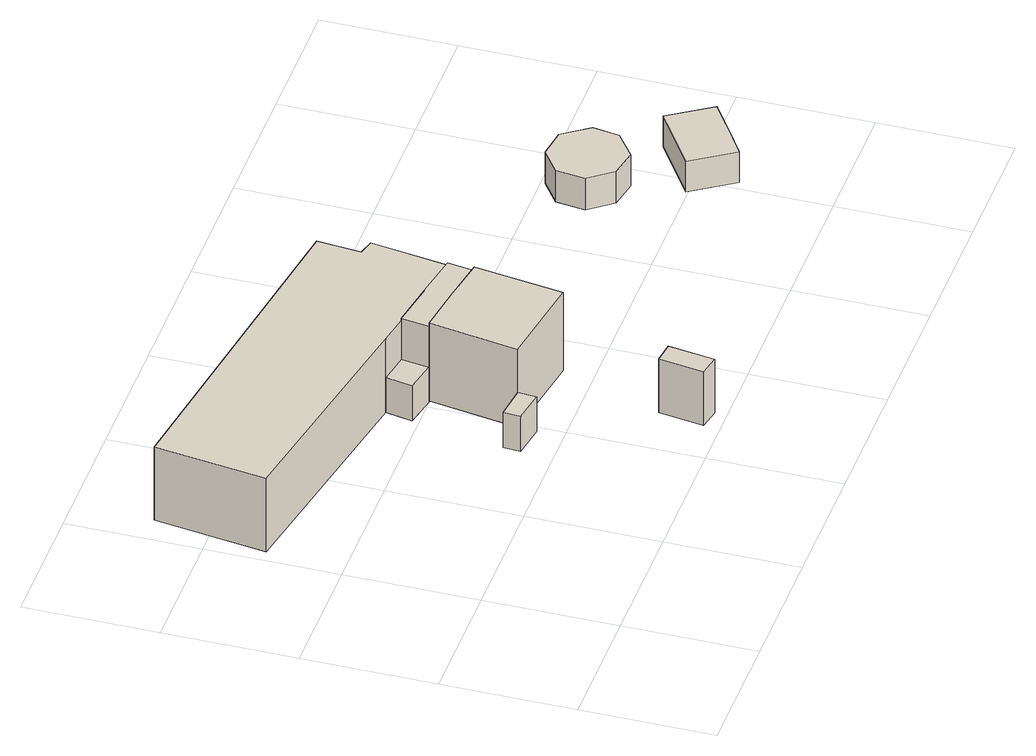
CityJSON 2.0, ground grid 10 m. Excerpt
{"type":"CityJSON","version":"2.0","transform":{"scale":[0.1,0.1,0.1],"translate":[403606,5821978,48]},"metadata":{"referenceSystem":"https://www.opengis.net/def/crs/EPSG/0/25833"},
"CityObjects":{
"building1":{"type":"Building","attributes":{"Gemeindeschluessel":"11000010","BezugspunktDach":"2200","function":"51009_1610","measuredHeight":3,"storeysAboveGround":0},"address":[{"country":"Germany","locality":"Berlin"}],"geometry":[{"type":"Solid","lod":"1","boundaries":[[[[0,1,2,3]],[[4,5,6,7]],[[4,7,3,2]],[[5,4,2,1]],[[6,5,1,0]],[[7,6,0,3]]]]}]},
"building2":{"type":"Building","attributes":{"Gemeindeschluessel":"11000010","function":"31001_2000"},"address":[{"country":"Germany","locality":"Berlin","thoroughfareNumber":"99 (3)","thoroughfareName":"Eisenacher Straße"}],"children":["building2-1","building2-2"]},
"building2-1":{"type":"BuildingPart","attributes":{"BezugspunktDach":"2200","measuredHeight":7.02,"storeysAboveGround":1},"parents":["building2"],"geometry":[{"type":"MultiSurface","lod":"1","boundaries":[[[8,9,10,11,12,13,14,15,16]],[[17,18,19,20,21,22,23,24,25]],[[17,25,16,15]],[[18,17,15,14]],[[19,18,14,13]],[[20,19,13,12]],[[21,20,12,11]],[[24,23,9,8]],[[25,24,8,16]],[[22,21,11,10]],[[26,27,9,23,28]],[[22,10,27,26]]]}]},
"building2-2":{"type":"BuildingPart","attributes":{"BezugspunktDach":"2200","measuredHeight":7.82,"storeysAboveGround":1},"parents":["building2"],"geometry":[{"type":"MultiSurface","lod":"1","boundaries":[[[29,30,31,32,33,34]],[[23,26,21,35,36,37]],[[23,37,34,33]],[[27,9,33,32]],[[11,10,27,26,32,31]],[[35,21,31,30]],[[36,35,30,29]],[[37,36,29,34]],[[26,23,9,27]],[[21,22,10,11]],[[38,22,39,26,27,10]]]}]},
"building3":{"type":"Building","attributes":{"Gemeindeschluessel":"11000010","BezugspunktDach":"2200","function":"51009_1610","measuredHeight":4.57,"storeysAboveGround":0},"address":[{"country":"Germany","locality":"Berlin"}],"geometry":[{"type":"Solid","lod":"1","boundaries":[[[[40,41,42,43]],[[44,45,46,47]],[[44,47,43,42]],[[45,44,42,41]],[[46,45,41,40]],[[47,46,40,43]]]]}]},
"building4":{"type":"Building","attributes":{"Gemeindeschluessel":"11000010","BezugspunktDach":"2200","function":"51009_1610","measuredHeight":3,"storeysAboveGround":0},"address":[{"country":"Germany","locality":"Berlin"}],"geometry":[{"type":"Solid","lod":"1","boundaries":[[[[48,49,50,51]],[[24,23,37,52]],[[24,52,51,50]],[[23,24,50,49]],[[37,23,49,48]],[[52,37,48,51]]]]}]},
"building5":{"type":"Building","attributes":{"Gemeindeschluessel":"11000010","BezugspunktDach":"2200","function":"51009_1610","measuredHeight":7.86,"storeysAboveGround":0},"address":[{"country":"Germany","locality":"Berlin"}],"geometry":[{"type":"Solid","lod":"1","boundaries":[[[[53,54,55,56,57]],[[58,59,60,61,5]],[[58,5,57,56]],[[59,58,56,55]],[[60,59,55,54]],[[61,60,54,53]],[[5,61,53,57]]]]}]},
"building6":{"type":"Building","attributes":{"Gemeindeschluessel":"11000010","BezugspunktDach":"2200","function":"31001_2000","measuredHeight":2.67,"storeysAboveGround":1},"address":[{"country":"Germany","locality":"Berlin","thoroughfareNumber":"99 (11)","thoroughfareName":"Eisenacher Straße"}],"geometry":[{"type":"Solid","lod":"1","boundaries":[[[[62,63,64,65,66,67,68,69]],[[70,71,72,73,74,75,76,77]],[[70,77,69,68]],[[71,70,68,67]],[[72,71,67,66]],[[73,72,66,65]],[[74,73,65,64]],[[75,74,64,63]],[[76,75,63,62]],[[77,76,62,69]]]]}]},
"building7":{"type":"Building","attributes":{"Gemeindeschluessel":"11000010","BezugspunktDach":"2200","function":"31001_2000","measuredHeight":2.64,"storeysAboveGround":1},"address":[{"country":"Germany","locality":"Berlin","thoroughfareNumber":"99 (10)","thoroughfareName":"Eisenacher Straße"}],"geometry":[{"type":"Solid","lod":"1","boundaries":[[[[78,79,80,81,82]],[[83,84,85,86,87]],[[83,87,82,81]],[[84,83,81,80]],[[85,84,80,79]],[[86,85,79,78]],[[87,86,78,82]]]]}]}
},
"vertices":[
[193,119,35],[194,133,35],[169,136,35],[168,123,35],[169,136,5],[194,133,5],[193,119,5],[168,123,5],
[185,225,67],[208,221,67],[268,210,67],[278,209,67],[287,267,67],[275,270,67],[278,303,67],[21,341,67],[9,257,67],[21,341,4],[278,303,4],[275,270,4],[287,267,4],[278,209,4],[268,210,4],[208,221,4],[185,225,4],[9,257,4],[243,215,4],[243,215,67],[210,221,4],
[240,195,69],[275,189,69],[278,209,69],[243,215,69],[208,221,69],[205,200,69],[275,189,4],[240,195,4],[205,200,4],[268,210,28],[258,212,4],
[248,8,52],[253,43,52],[237,45,52],[232,11,52],[237,45,6],[253,43,6],[248,8,6],[232,11,6],
[205,200,34],[208,221,34],[185,225,34],[181,205,34],[181,205,4],
[265,122,72],[275,189,72],[240,195,72],[205,200,72],[194,133,72],[205,200,5],[240,195,5],[275,189,5],[265,122,5],
[461,144,30],[482,140,30],[501,154,30],[504,174,30],[490,194,30],[468,197,30],[450,184,30],[447,162,30],[450,184,3],[468,197,3],[490,194,3],[504,174,3],[501,154,3],[482,140,3],[461,144,3],[447,162,3],
[508,70,29],[528,83,29],[553,100,29],[532,132,29],[487,102,29],[532,132,3],[553,100,3],[528,83,3],[508,70,3],[487,102,3]
]}
